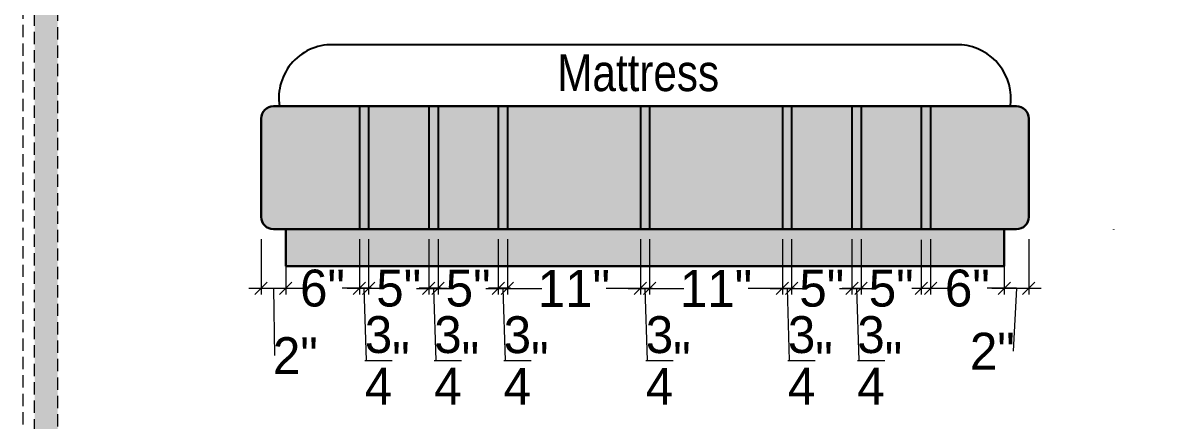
# Model space of a CAD drawing. Header units: millimetres. Extents: x 56222 to 3066687, y -650199 to -121287.
# Drawn here: x 133799.5 to 133893.1, y -183976.5 to -183944.2 of the extents above; entities that cross this region are included whole.
import ezdxf
from ezdxf import colors
from ezdxf.entities.mleader import LeaderData, LeaderLine
from ezdxf.math import Vec2, Vec3

# ---------------------------------------------------------------- set-up
doc = ezdxf.new("R2010")
doc.units = ezdxf.units.MM
doc.header["$MEASUREMENT"] = 0
doc.header["$PDMODE"] = 35
doc.linetypes.add('DASHED', pattern=[0.75, 0.5, -0.25])
doc.linetypes.add('DASHEDX2', pattern=[1.5, 1, -0.5])
doc.layers.get('Defpoints').update_dxf_attribs({"color": 220})
doc.layers.add('AR HATCH-7', color=7, linetype='Continuous')
for name, color, linetype, lineweight in [('Dimension', 10, 'DASHEDX2', 20), ('FUR1', 22, 'Continuous', 0), ('FURNITURE', 32, 'Continuous', 9), ('furniture dimensions', 1, 'DASHED', 0), ('Text', 7, 'Continuous', 15), ('wall', 7, 'Continuous', 30)]:
    doc.layers.add(name, color=color, linetype=linetype, lineweight=lineweight)
doc.styles.add('century g', font='GOTHIC.TTF')
doc.styles.add('style4', font='ARIALN.TTF')
doc.dimstyles.new('Archana', dxfattribs={"dimtxt": 2, "dimasz": 0.75, "dimexe": 0.5, "dimexo": 0.5, "dimgap": 0, "dimtad": 0, "dimzin": 0, "dimdsep": 46, "dimlunit": 4, "dimtxsty": 'century g', "dimblk": 'OBLIQUE', "dimcen": 0, "dimdle": 1, "dimclrd": 256, "dimclre": 256, "dimclrt": 256, "dimadec": 0, "dimazin": 0, "dimtfac": 1, "dimtofl": 0, "dimtmove": 1, "dimatfit": 3, "dimfxl": 1, "dimfxlon": 1, "dimtolj": 1, "dimtzin": 0, "dimlwd": -1, "dimlwe": -1, "dimarcsym": 0})

# ---------------------------------------------------------------- blocks, each defined once
blk = doc.blocks.new('_Oblique')
at = {"layer": 'wall', "color": 0, "lineweight": -2}
blk.add_line((-0.5, -0.5), (0.5, 0.5), dxfattribs=at)
blk = doc.blocks.new('*D258')
at = {"layer": 'Defpoints', "color": 0, "linetype": 'Continuous', "lineweight": 30, "transparency": 16777216}
for p in [(133818.87, -183959.928, 0.01), (133820.87, -183960.928, 0.01), (133820.87, -183965.736)]:
    blk.add_point(p, dxfattribs=at)
at = {"layer": 'furniture dimensions', "color": 5, "linetype": 'ByBlock', "transparency": 16777216}
blk.add_line((133818.87, -183961.736), (133818.87, -183966.236), dxfattribs=at)
at = {"layer": 'furniture dimensions', "color": 5, "linetype": 'Continuous', "transparency": 16777216}
for p, q in [((133820.87, -183961.736), (133820.87, -183966.236)), ((133817.87, -183965.736), (133821.87, -183965.736)), ((133819.87, -183965.736), (133819.968, -183971.21))]:
    blk.add_line(p, q, dxfattribs=at)
at = {"layer": 'furniture dimensions', "color": 5, "linetype": 'Continuous', "transparency": 16777216, "rotation": 180}
blk.add_blockref('_Oblique', (133818.87, -183965.736), dxfattribs=at)
at = {"layer": 'furniture dimensions', "color": 5, "linetype": 'Continuous', "transparency": 16777216}
blk.add_blockref('_Oblique', (133820.87, -183965.736), dxfattribs=at)
at = {"layer": 'furniture dimensions', "linetype": 'Continuous', "lineweight": 0, "transparency": 16777216, "insert": (133821.66, -183971.21), "char_height": 3, "attachment_point": 5, "style": 'century g'}
blk.add_mtext('\\A1;2"', dxfattribs=at)
blk = doc.blocks.new('*D334')
at = {"layer": 'Defpoints', "color": 0, "linetype": 'Continuous', "lineweight": 30, "transparency": 16777216}
for p in [(133826.87, -183960.921, -0.01), (133827.62, -183960.921, -0.01), (133827.62, -183965.736)]:
    blk.add_point(p, dxfattribs=at)
at = {"layer": 'furniture dimensions', "color": 5, "linetype": 'ByBlock', "transparency": 16777216}
blk.add_line((133826.87, -183961.736), (133826.87, -183966.236), dxfattribs=at)
at = {"layer": 'furniture dimensions', "color": 5, "linetype": 'Continuous', "transparency": 16777216}
for p, q in [((133827.62, -183961.736), (133827.62, -183966.236)), ((133825.87, -183965.736), (133828.62, -183965.736)), ((133827.245, -183965.736), (133827.429, -183971.597))]:
    blk.add_line(p, q, dxfattribs=at)
at = {"layer": 'furniture dimensions', "color": 5, "linetype": 'Continuous', "transparency": 16777216, "rotation": 180}
blk.add_blockref('_Oblique', (133826.87, -183965.736), dxfattribs=at)
at = {"layer": 'furniture dimensions', "color": 5, "linetype": 'Continuous', "transparency": 16777216}
blk.add_blockref('_Oblique', (133827.62, -183965.736), dxfattribs=at)
at = {"layer": 'furniture dimensions', "linetype": 'Continuous', "lineweight": 0, "transparency": 16777216, "insert": (133829.141, -183971.597), "char_height": 3, "attachment_point": 5, "style": 'century g'}
blk.add_mtext('\\A1;{\\H1x;\\S3/4;}"', dxfattribs=at)
blk = doc.blocks.new('*D335')
at = {"layer": 'Defpoints', "color": 0, "linetype": 'Continuous', "lineweight": 30, "transparency": 16777216}
for p in [(133827.62, -183960.921, -0.01), (133832.523, -183960.925, -0.884), (133832.523, -183965.736)]:
    blk.add_point(p, dxfattribs=at)
at = {"layer": 'furniture dimensions', "color": 5, "linetype": 'ByBlock', "transparency": 16777216}
blk.add_line((133827.62, -183961.736), (133827.62, -183966.236), dxfattribs=at)
at = {"layer": 'furniture dimensions', "color": 5, "linetype": 'Continuous', "transparency": 16777216}
for p, q in [((133832.523, -183961.797), (133832.523, -183966.236)), ((133826.62, -183965.736), (133828.402, -183965.736)), ((133833.523, -183965.736), (133831.741, -183965.736))]:
    blk.add_line(p, q, dxfattribs=at)
at = {"layer": 'furniture dimensions', "color": 5, "linetype": 'Continuous', "transparency": 16777216, "rotation": 180}
blk.add_blockref('_Oblique', (133827.62, -183965.736), dxfattribs=at)
at = {"layer": 'furniture dimensions', "color": 5, "linetype": 'Continuous', "transparency": 16777216}
blk.add_blockref('_Oblique', (133832.523, -183965.736), dxfattribs=at)
at = {"layer": 'furniture dimensions', "linetype": 'Continuous', "lineweight": 0, "transparency": 16777216, "insert": (133830.072, -183965.736), "char_height": 3, "attachment_point": 5, "style": 'century g'}
blk.add_mtext('\\A1;5"', dxfattribs=at)
blk = doc.blocks.new('*D336')
at = {"layer": 'Defpoints', "color": 0, "linetype": 'Continuous', "lineweight": 30, "transparency": 16777216}
for p in [(133832.523, -183960.925, -0.01), (133833.273, -183960.925, -0.01), (133833.273, -183965.74)]:
    blk.add_point(p, dxfattribs=at)
at = {"layer": 'furniture dimensions', "color": 5, "linetype": 'ByBlock', "transparency": 16777216}
blk.add_line((133832.523, -183961.74), (133832.523, -183966.24), dxfattribs=at)
at = {"layer": 'furniture dimensions', "color": 5, "linetype": 'Continuous', "transparency": 16777216}
for p, q in [((133833.273, -183961.74), (133833.273, -183966.24)), ((133831.523, -183965.74), (133834.273, -183965.74)), ((133832.898, -183965.74), (133833.082, -183971.601))]:
    blk.add_line(p, q, dxfattribs=at)
at = {"layer": 'furniture dimensions', "color": 5, "linetype": 'Continuous', "transparency": 16777216, "rotation": 180}
blk.add_blockref('_Oblique', (133832.523, -183965.74), dxfattribs=at)
at = {"layer": 'furniture dimensions', "color": 5, "linetype": 'Continuous', "transparency": 16777216}
blk.add_blockref('_Oblique', (133833.273, -183965.74), dxfattribs=at)
at = {"layer": 'furniture dimensions', "linetype": 'Continuous', "lineweight": 0, "transparency": 16777216, "insert": (133834.794, -183971.601), "char_height": 3, "attachment_point": 5, "style": 'century g'}
blk.add_mtext('\\A1;{\\H1x;\\S3/4;}"', dxfattribs=at)
blk = doc.blocks.new('*D337')
at = {"layer": 'Defpoints', "color": 0, "linetype": 'Continuous', "lineweight": 30, "transparency": 16777216}
for p in [(133838.177, -183960.932, -0.01), (133838.927, -183960.932, -0.01), (133838.927, -183965.747)]:
    blk.add_point(p, dxfattribs=at)
at = {"layer": 'furniture dimensions', "color": 5, "linetype": 'ByBlock', "transparency": 16777216}
blk.add_line((133838.177, -183961.747), (133838.177, -183966.247), dxfattribs=at)
at = {"layer": 'furniture dimensions', "color": 5, "linetype": 'Continuous', "transparency": 16777216}
for p, q in [((133838.927, -183961.747), (133838.927, -183966.247)), ((133837.177, -183965.747), (133839.927, -183965.747)), ((133838.552, -183965.747), (133838.735, -183971.608))]:
    blk.add_line(p, q, dxfattribs=at)
at = {"layer": 'furniture dimensions', "color": 5, "linetype": 'Continuous', "transparency": 16777216, "rotation": 180}
blk.add_blockref('_Oblique', (133838.177, -183965.747), dxfattribs=at)
at = {"layer": 'furniture dimensions', "color": 5, "linetype": 'Continuous', "transparency": 16777216}
blk.add_blockref('_Oblique', (133838.927, -183965.747), dxfattribs=at)
at = {"layer": 'furniture dimensions', "linetype": 'Continuous', "lineweight": 0, "transparency": 16777216, "insert": (133840.447, -183971.608), "char_height": 3, "attachment_point": 5, "style": 'century g'}
blk.add_mtext('\\A1;{\\H1x;\\S3/4;}"', dxfattribs=at)
blk = doc.blocks.new('*D338')
at = {"layer": 'Defpoints', "color": 0, "linetype": 'Continuous', "lineweight": 30, "transparency": 16777216}
for p in [(133849.745, -183960.928, -0.01), (133850.495, -183960.928, -0.01), (133850.495, -183965.743)]:
    blk.add_point(p, dxfattribs=at)
at = {"layer": 'furniture dimensions', "color": 5, "linetype": 'ByBlock', "transparency": 16777216}
blk.add_line((133849.745, -183961.743), (133849.745, -183966.243), dxfattribs=at)
at = {"layer": 'furniture dimensions', "color": 5, "linetype": 'Continuous', "transparency": 16777216}
for p, q in [((133850.495, -183961.743), (133850.495, -183966.243)), ((133848.745, -183965.743), (133851.495, -183965.743)), ((133850.12, -183965.743), (133850.304, -183971.604))]:
    blk.add_line(p, q, dxfattribs=at)
at = {"layer": 'furniture dimensions', "color": 5, "linetype": 'Continuous', "transparency": 16777216, "rotation": 180}
blk.add_blockref('_Oblique', (133849.745, -183965.743), dxfattribs=at)
at = {"layer": 'furniture dimensions', "color": 5, "linetype": 'Continuous', "transparency": 16777216}
blk.add_blockref('_Oblique', (133850.495, -183965.743), dxfattribs=at)
at = {"layer": 'furniture dimensions', "linetype": 'Continuous', "lineweight": 0, "transparency": 16777216, "insert": (133852.016, -183971.604), "char_height": 3, "attachment_point": 5, "style": 'century g'}
blk.add_mtext('\\A1;{\\H1x;\\S3/4;}"', dxfattribs=at)
blk = doc.blocks.new('*D339')
at = {"layer": 'Defpoints', "color": 0, "linetype": 'Continuous', "lineweight": 30, "transparency": 16777216}
for p in [(133861.314, -183960.924, -0.01), (133862.064, -183960.924, -0.01), (133862.064, -183965.738)]:
    blk.add_point(p, dxfattribs=at)
at = {"layer": 'furniture dimensions', "color": 5, "linetype": 'ByBlock', "transparency": 16777216}
blk.add_line((133861.314, -183961.738), (133861.314, -183966.238), dxfattribs=at)
at = {"layer": 'furniture dimensions', "color": 5, "linetype": 'Continuous', "transparency": 16777216}
for p, q in [((133862.064, -183961.738), (133862.064, -183966.238)), ((133860.314, -183965.738), (133863.064, -183965.738)), ((133861.689, -183965.738), (133861.872, -183971.599))]:
    blk.add_line(p, q, dxfattribs=at)
at = {"layer": 'furniture dimensions', "color": 5, "linetype": 'Continuous', "transparency": 16777216, "rotation": 180}
blk.add_blockref('_Oblique', (133861.314, -183965.738), dxfattribs=at)
at = {"layer": 'furniture dimensions', "color": 5, "linetype": 'Continuous', "transparency": 16777216}
blk.add_blockref('_Oblique', (133862.064, -183965.738), dxfattribs=at)
at = {"layer": 'furniture dimensions', "linetype": 'Continuous', "lineweight": 0, "transparency": 16777216, "insert": (133863.584, -183971.599), "char_height": 3, "attachment_point": 5, "style": 'century g'}
blk.add_mtext('\\A1;{\\H1x;\\S3/4;}"', dxfattribs=at)
blk = doc.blocks.new('*D340')
at = {"layer": 'Defpoints', "color": 0, "linetype": 'Continuous', "lineweight": 30, "transparency": 16777216}
for p in [(133866.967, -183960.925, -0.01), (133867.717, -183960.925, -0.01), (133867.717, -183965.74)]:
    blk.add_point(p, dxfattribs=at)
at = {"layer": 'furniture dimensions', "color": 5, "linetype": 'ByBlock', "transparency": 16777216}
blk.add_line((133866.967, -183961.74), (133866.967, -183966.24), dxfattribs=at)
at = {"layer": 'furniture dimensions', "color": 5, "linetype": 'Continuous', "transparency": 16777216}
for p, q in [((133867.717, -183961.74), (133867.717, -183966.24)), ((133865.967, -183965.74), (133868.717, -183965.74)), ((133867.342, -183965.74), (133867.525, -183971.601))]:
    blk.add_line(p, q, dxfattribs=at)
at = {"layer": 'furniture dimensions', "color": 5, "linetype": 'Continuous', "transparency": 16777216, "rotation": 180}
blk.add_blockref('_Oblique', (133866.967, -183965.74), dxfattribs=at)
at = {"layer": 'furniture dimensions', "color": 5, "linetype": 'Continuous', "transparency": 16777216}
blk.add_blockref('_Oblique', (133867.717, -183965.74), dxfattribs=at)
at = {"layer": 'furniture dimensions', "linetype": 'Continuous', "lineweight": 0, "transparency": 16777216, "insert": (133869.238, -183971.601), "char_height": 3, "attachment_point": 5, "style": 'century g'}
blk.add_mtext('\\A1;{\\H1x;\\S3/4;}"', dxfattribs=at)
blk = doc.blocks.new('*D341')
at = {"layer": 'Defpoints', "color": 0, "linetype": 'Continuous', "lineweight": 30, "transparency": 16777216}
for p in [(133833.273, -183960.919, -0.01), (133838.177, -183960.923, -0.884), (133838.177, -183965.733)]:
    blk.add_point(p, dxfattribs=at)
at = {"layer": 'furniture dimensions', "color": 5, "linetype": 'ByBlock', "transparency": 16777216}
blk.add_line((133833.273, -183961.733), (133833.273, -183966.233), dxfattribs=at)
at = {"layer": 'furniture dimensions', "color": 5, "linetype": 'Continuous', "transparency": 16777216}
for p, q in [((133838.177, -183961.795), (133838.177, -183966.233)), ((133832.273, -183965.733), (133834.056, -183965.733)), ((133839.177, -183965.733), (133837.394, -183965.733))]:
    blk.add_line(p, q, dxfattribs=at)
at = {"layer": 'furniture dimensions', "color": 5, "linetype": 'Continuous', "transparency": 16777216, "rotation": 180}
blk.add_blockref('_Oblique', (133833.273, -183965.733), dxfattribs=at)
at = {"layer": 'furniture dimensions', "color": 5, "linetype": 'Continuous', "transparency": 16777216}
blk.add_blockref('_Oblique', (133838.177, -183965.733), dxfattribs=at)
at = {"layer": 'furniture dimensions', "linetype": 'Continuous', "lineweight": 0, "transparency": 16777216, "insert": (133835.725, -183965.733), "char_height": 3, "attachment_point": 5, "style": 'century g'}
blk.add_mtext('\\A1;5"', dxfattribs=at)
blk = doc.blocks.new('*D342')
at = {"layer": 'Defpoints', "color": 0, "linetype": 'Continuous', "lineweight": 30, "transparency": 16777216}
for p in [(133838.927, -183960.928, -0.01), (133849.745, -183960.928, 1.721), (133849.745, -183965.743)]:
    blk.add_point(p, dxfattribs=at)
at = {"layer": 'furniture dimensions', "color": 5, "linetype": 'ByBlock', "transparency": 16777216}
blk.add_line((133838.927, -183961.743), (133838.927, -183966.243), dxfattribs=at)
at = {"layer": 'furniture dimensions', "color": 5, "linetype": 'Continuous', "transparency": 16777216}
for p, q in [((133849.745, -183961.962), (133849.745, -183966.243)), ((133837.927, -183965.743), (133841.721, -183965.743)), ((133850.745, -183965.743), (133846.95, -183965.743))]:
    blk.add_line(p, q, dxfattribs=at)
at = {"layer": 'furniture dimensions', "color": 5, "linetype": 'Continuous', "transparency": 16777216, "rotation": 180}
blk.add_blockref('_Oblique', (133838.927, -183965.743), dxfattribs=at)
at = {"layer": 'furniture dimensions', "color": 5, "linetype": 'Continuous', "transparency": 16777216}
blk.add_blockref('_Oblique', (133849.745, -183965.743), dxfattribs=at)
at = {"layer": 'furniture dimensions', "linetype": 'Continuous', "lineweight": 0, "transparency": 16777216, "insert": (133844.336, -183965.743), "char_height": 3, "attachment_point": 5, "style": 'century g'}
blk.add_mtext('\\A1;11"', dxfattribs=at)
blk = doc.blocks.new('*D343')
at = {"layer": 'Defpoints', "color": 0, "linetype": 'Continuous', "lineweight": 30, "transparency": 16777216}
for p in [(133850.495, -183960.928, 1.721), (133861.314, -183960.928, -0.01), (133850.495, -183965.743)]:
    blk.add_point(p, dxfattribs=at)
at = {"layer": 'furniture dimensions', "color": 5, "linetype": 'Continuous', "transparency": 16777216}
for p, q in [((133850.495, -183961.962), (133850.495, -183966.243)), ((133849.495, -183965.743), (133853.29, -183965.743)), ((133862.314, -183965.743), (133858.519, -183965.743))]:
    blk.add_line(p, q, dxfattribs=at)
at = {"layer": 'furniture dimensions', "color": 5, "linetype": 'ByBlock', "transparency": 16777216}
blk.add_line((133861.314, -183961.743), (133861.314, -183966.243), dxfattribs=at)
at = {"layer": 'furniture dimensions', "color": 5, "linetype": 'Continuous', "transparency": 16777216, "rotation": 180}
blk.add_blockref('_Oblique', (133850.495, -183965.743), dxfattribs=at)
at = {"layer": 'furniture dimensions', "color": 5, "linetype": 'Continuous', "transparency": 16777216}
blk.add_blockref('_Oblique', (133861.314, -183965.743), dxfattribs=at)
at = {"layer": 'furniture dimensions', "linetype": 'Continuous', "lineweight": 0, "transparency": 16777216, "insert": (133855.904, -183965.743), "char_height": 3, "attachment_point": 5, "style": 'century g'}
blk.add_mtext('\\A1;11"', dxfattribs=at)
blk = doc.blocks.new('*D344')
at = {"layer": 'Defpoints', "color": 0, "linetype": 'Continuous', "lineweight": 30, "transparency": 16777216}
for p in [(133862.064, -183960.932, -0.01), (133866.967, -183960.937, -0.884), (133866.967, -183965.747)]:
    blk.add_point(p, dxfattribs=at)
at = {"layer": 'furniture dimensions', "color": 5, "linetype": 'ByBlock', "transparency": 16777216}
blk.add_line((133862.064, -183961.747), (133862.064, -183966.247), dxfattribs=at)
at = {"layer": 'furniture dimensions', "color": 5, "linetype": 'Continuous', "transparency": 16777216}
for p, q in [((133866.967, -183961.808), (133866.967, -183966.247)), ((133861.064, -183965.747), (133862.846, -183965.747)), ((133867.967, -183965.747), (133866.184, -183965.747))]:
    blk.add_line(p, q, dxfattribs=at)
at = {"layer": 'furniture dimensions', "color": 5, "linetype": 'Continuous', "transparency": 16777216, "rotation": 180}
blk.add_blockref('_Oblique', (133862.064, -183965.747), dxfattribs=at)
at = {"layer": 'furniture dimensions', "color": 5, "linetype": 'Continuous', "transparency": 16777216}
blk.add_blockref('_Oblique', (133866.967, -183965.747), dxfattribs=at)
at = {"layer": 'furniture dimensions', "linetype": 'Continuous', "lineweight": 0, "transparency": 16777216, "insert": (133864.515, -183965.747), "char_height": 3, "attachment_point": 5, "style": 'century g'}
blk.add_mtext('\\A1;5"', dxfattribs=at)
blk = doc.blocks.new('*D345')
at = {"layer": 'Defpoints', "color": 0, "linetype": 'Continuous', "lineweight": 30, "transparency": 16777216}
for p in [(133867.717, -183960.925, -0.01), (133872.62, -183960.929, -0.884), (133872.62, -183965.74)]:
    blk.add_point(p, dxfattribs=at)
at = {"layer": 'furniture dimensions', "color": 5, "linetype": 'ByBlock', "transparency": 16777216}
blk.add_line((133867.717, -183961.74), (133867.717, -183966.24), dxfattribs=at)
at = {"layer": 'furniture dimensions', "color": 5, "linetype": 'Continuous', "transparency": 16777216}
for p, q in [((133872.62, -183961.801), (133872.62, -183966.24)), ((133866.717, -183965.74), (133868.499, -183965.74)), ((133873.62, -183965.74), (133871.838, -183965.74))]:
    blk.add_line(p, q, dxfattribs=at)
at = {"layer": 'furniture dimensions', "color": 5, "linetype": 'Continuous', "transparency": 16777216, "rotation": 180}
blk.add_blockref('_Oblique', (133867.717, -183965.74), dxfattribs=at)
at = {"layer": 'furniture dimensions', "color": 5, "linetype": 'Continuous', "transparency": 16777216}
blk.add_blockref('_Oblique', (133872.62, -183965.74), dxfattribs=at)
at = {"layer": 'furniture dimensions', "linetype": 'Continuous', "lineweight": 0, "transparency": 16777216, "insert": (133870.168, -183965.74), "char_height": 3, "attachment_point": 5, "style": 'century g'}
blk.add_mtext('\\A1;5"', dxfattribs=at)
blk = doc.blocks.new('*D346')
at = {"layer": 'Defpoints', "color": 0, "linetype": 'Continuous', "lineweight": 30, "transparency": 16777216}
for p in [(133873.37, -183960.921, -0.01), (133879.37, -183960.925), (133879.37, -183965.736)]:
    blk.add_point(p, dxfattribs=at)
at = {"layer": 'furniture dimensions', "color": 5, "linetype": 'ByBlock', "transparency": 16777216}
blk.add_line((133873.37, -183961.736), (133873.37, -183966.236), dxfattribs=at)
at = {"layer": 'furniture dimensions', "color": 5, "linetype": 'Continuous', "transparency": 16777216}
for p, q in [((133879.37, -183961.736), (133879.37, -183966.236)), ((133872.37, -183965.736), (133874.757, -183965.736)), ((133880.37, -183965.736), (133877.983, -183965.736))]:
    blk.add_line(p, q, dxfattribs=at)
at = {"layer": 'furniture dimensions', "color": 5, "linetype": 'Continuous', "transparency": 16777216, "rotation": 180}
blk.add_blockref('_Oblique', (133873.37, -183965.736), dxfattribs=at)
at = {"layer": 'furniture dimensions', "color": 5, "linetype": 'Continuous', "transparency": 16777216}
blk.add_blockref('_Oblique', (133879.37, -183965.736), dxfattribs=at)
at = {"layer": 'furniture dimensions', "linetype": 'Continuous', "lineweight": 0, "transparency": 16777216, "insert": (133876.37, -183965.736), "char_height": 3, "attachment_point": 5, "style": 'century g'}
blk.add_mtext('\\A1;6"', dxfattribs=at)
blk = doc.blocks.new('*D347')
at = {"layer": 'Defpoints', "color": 0, "linetype": 'Continuous', "lineweight": 30, "transparency": 16777216}
for p in [(133881.37, -183957.6), (133879.37, -183960.925), (133881.37, -183965.736)]:
    blk.add_point(p, dxfattribs=at)
at = {"layer": 'furniture dimensions', "color": 5, "linetype": 'ByBlock', "transparency": 16777216}
blk.add_line((133879.37, -183961.736), (133879.37, -183966.236), dxfattribs=at)
at = {"layer": 'furniture dimensions', "color": 5, "linetype": 'Continuous', "transparency": 16777216}
for p, q in [((133881.37, -183961.736), (133881.37, -183966.236)), ((133878.37, -183965.736), (133882.37, -183965.736)), ((133880.37, -183965.736), (133880.095, -183970.849))]:
    blk.add_line(p, q, dxfattribs=at)
at = {"layer": 'furniture dimensions', "color": 5, "linetype": 'Continuous', "transparency": 16777216, "rotation": 180}
blk.add_blockref('_Oblique', (133879.37, -183965.736), dxfattribs=at)
at = {"layer": 'furniture dimensions', "color": 5, "linetype": 'Continuous', "transparency": 16777216}
blk.add_blockref('_Oblique', (133881.37, -183965.736), dxfattribs=at)
at = {"layer": 'furniture dimensions', "linetype": 'Continuous', "lineweight": 0, "transparency": 16777216, "insert": (133878.403, -183970.849), "char_height": 3, "attachment_point": 5, "style": 'century g'}
blk.add_mtext('\\A1;2"', dxfattribs=at)
blk = doc.blocks.new('*D348')
at = {"layer": 'Defpoints', "color": 0, "linetype": 'Continuous', "lineweight": 30, "transparency": 16777216}
for p in [(133820.87, -183963.928), (133826.87, -183963.986), (133826.87, -183965.736)]:
    blk.add_point(p, dxfattribs=at)
at = {"layer": 'furniture dimensions', "color": 5, "linetype": 'ByBlock', "transparency": 16777216}
blk.add_line((133820.87, -183964.428), (133820.87, -183966.236), dxfattribs=at)
at = {"layer": 'furniture dimensions', "color": 5, "linetype": 'Continuous', "transparency": 16777216}
for p, q in [((133826.87, -183964.486), (133826.87, -183966.236)), ((133819.87, -183965.736), (133822.257, -183965.736)), ((133827.87, -183965.736), (133825.483, -183965.736))]:
    blk.add_line(p, q, dxfattribs=at)
at = {"layer": 'furniture dimensions', "color": 5, "linetype": 'Continuous', "transparency": 16777216, "rotation": 180}
blk.add_blockref('_Oblique', (133820.87, -183965.736), dxfattribs=at)
at = {"layer": 'furniture dimensions', "color": 5, "linetype": 'Continuous', "transparency": 16777216}
blk.add_blockref('_Oblique', (133826.87, -183965.736), dxfattribs=at)
at = {"layer": 'furniture dimensions', "linetype": 'Continuous', "lineweight": 0, "transparency": 16777216, "insert": (133823.87, -183965.736), "char_height": 3, "attachment_point": 5, "style": 'century g'}
blk.add_mtext('\\A1;6"', dxfattribs=at)

msp = doc.modelspace()

# ---------------------------------------------------------------- hatches: boundary and pattern name
at = {"layer": 'AR HATCH-7', "lineweight": 30, "true_color": 0xd29380, "transparency": 33554687}
h = msp.add_hatch(color=33, dxfattribs=at)
h.dxf.hatch_style = 1
h.paths.add_polyline_path([(133861.314, -183950.928), (133850.495, -183950.928), (133850.495, -183960.928), (133861.314, -183960.928)])
h.paths.add_polyline_path([(133866.967, -183950.928), (133862.064, -183950.928), (133862.064, -183960.928), (133866.967, -183960.928)])
h.paths.add_polyline_path([(133872.62, -183950.928), (133867.717, -183950.928), (133867.717, -183960.928), (133872.62, -183960.928)])
h.paths.add_polyline_path([(133881.37, -183951.928, 0.414214), (133880.37, -183950.928), (133873.37, -183950.928), (133873.37, -183960.928), (133880.37, -183960.928, 0.414214), (133881.37, -183959.928)])
h.paths.add_polyline_path([(133849.745, -183950.928), (133838.927, -183950.928), (133838.927, -183960.928), (133849.745, -183960.928)])
h.paths.add_polyline_path([(133838.177, -183950.928), (133833.273, -183950.928), (133833.273, -183960.928), (133838.177, -183960.928)])
h.paths.add_polyline_path([(133832.523, -183950.928), (133827.62, -183950.928), (133827.62, -183960.928), (133832.523, -183960.928)])
h.paths.add_polyline_path([(133826.87, -183950.928), (133819.87, -183950.928, 0.414214), (133818.87, -183951.928), (133818.87, -183959.928, 0.414214), (133819.87, -183960.928), (133826.87, -183960.928)])
at = {"layer": 'AR HATCH-7', "lineweight": 30, "true_color": 0xdec05f, "transparency": 33554687}
h = msp.add_hatch(color=53, dxfattribs=at)
h.dxf.hatch_style = 1
h.paths.add_polyline_path([(133826.87, -183950.921), (133827.62, -183950.921), (133827.62, -183960.921), (133826.87, -183960.921)])
h = msp.add_hatch(color=53, dxfattribs=at)
h.dxf.hatch_style = 1
h.paths.add_polyline_path([(133832.523, -183950.925), (133833.273, -183950.925), (133833.273, -183960.925), (133832.523, -183960.925)])
h = msp.add_hatch(color=53, dxfattribs=at)
h.dxf.hatch_style = 1
h.paths.add_polyline_path([(133838.177, -183950.933), (133838.927, -183950.933), (133838.927, -183960.932), (133838.177, -183960.932)])
h = msp.add_hatch(color=53, dxfattribs=at)
h.dxf.hatch_style = 1
h.paths.add_polyline_path([(133850.495, -183950.934), (133849.745, -183950.934), (133849.745, -183960.934), (133850.495, -183960.934)])
h = msp.add_hatch(color=53, dxfattribs=at)
h.dxf.hatch_style = 1
h.paths.add_polyline_path([(133862.064, -183950.933), (133861.314, -183950.933), (133861.314, -183960.932), (133862.064, -183960.932)])
h = msp.add_hatch(color=53, dxfattribs=at)
h.dxf.hatch_style = 1
h.paths.add_polyline_path([(133867.717, -183950.925), (133866.967, -183950.925), (133866.967, -183960.925), (133867.717, -183960.925)])
h = msp.add_hatch(color=53, dxfattribs=at)
h.dxf.hatch_style = 1
h.paths.add_polyline_path([(133873.37, -183950.921), (133872.62, -183950.921), (133872.62, -183960.921), (133873.37, -183960.921)])
at = {"layer": 'AR HATCH-7', "lineweight": 30, "true_color": 0xc08768, "transparency": 33554653}
h = msp.add_hatch(color=23, dxfattribs=at)
h.dxf.hatch_style = 1
h.paths.add_polyline_path([(133879.37, -183960.928), (133820.87, -183960.928), (133820.87, -183963.928), (133879.37, -183963.928)])
at = {"layer": 'Dimension', "true_color": 0xd39e00}
h = msp.add_hatch(color=42, dxfattribs=at)
h.paths.add_polyline_path([(133800.428, -183882.832), (133800.428, -184071.87), (134068.996, -184071.87), (134068.996, -183882.832)])
h.paths.add_polyline_path([(133802.313, -183884.716), (134067.111, -183884.716), (134067.111, -184069.985), (133802.313, -184069.985)], flags=16)

# ---------------------------------------------------------------- linework, layer by layer
at = {"layer": 'Dimension', "color": 42, "true_color": 0xd39e00, "elevation": 0.119}
for points in [[(133799.486, -183881.889), (134069.938, -183881.889), (134069.938, -184072.812), (133799.486, -184072.812)], [(133800.428, -183882.832), (134068.996, -183882.832), (134068.996, -184071.87), (133800.428, -184071.87)], [(133802.313, -183884.716), (134067.111, -183884.716), (134067.111, -184069.985), (133802.313, -184069.985)]]:
    msp.add_lwpolyline(points, close=True, dxfattribs=at)
at = {"layer": 'FURNITURE', "lineweight": 25}
for p, q in [((133826.87, -183950.921, 0.018), (133826.87, -183960.921, -0.01)), ((133827.62, -183950.921, 0.018), (133827.62, -183960.921, -0.01)), ((133832.523, -183950.925, -0.857), (133832.523, -183960.925, -0.884)), ((133833.273, -183950.925, -0.857), (133833.273, -183960.925, -0.884)), ((133838.177, -183950.933, -1.731), (133838.177, -183960.932, -1.759)), ((133838.927, -183950.933, -1.731), (133838.927, -183960.932, -1.759)), ((133849.745, -183950.928), (133849.745, -183960.928, -0.028)), ((133850.495, -183950.928), (133850.495, -183960.928, -0.028)), ((133861.314, -183950.933, -1.731), (133861.314, -183960.932, -1.759)), ((133862.064, -183950.933, -1.731), (133862.064, -183960.932, -1.759)), ((133866.967, -183950.925, -0.857), (133866.967, -183960.925, -0.884)), ((133867.717, -183950.925, -0.857), (133867.717, -183960.925, -0.884)), ((133872.62, -183950.921, 0.018), (133872.62, -183960.921, -0.01)), ((133873.37, -183950.921, 0.018), (133873.37, -183960.921, -0.01)), ((133820.562, -183960.928, -0.405), (133820.562, -183960.974, -0.405)), ((133872.777, -183960.928, 0.403), (133872.777, -183960.941, 0.403)), ((133888.277, -183960.928, 0.403), (133888.277, -183960.941, 0.403))]:
    msp.add_line(p, q, dxfattribs=at)
msp.add_lwpolyline([(133879.87, -183950.928, 0.432636), (133875.909, -183945.931), (133824.947, -183945.926, 0.483294), (133820.37, -183950.928)], format="xyb", dxfattribs=at)
at = {"layer": 'FURNITURE', "lineweight": 30}
msp.add_lwpolyline([(133819.87, -183960.928), (133880.37, -183960.928, 0.414214), (133881.37, -183959.928), (133881.37, -183951.928, 0.414214), (133880.37, -183950.928), (133819.87, -183950.928, 0.414214), (133818.87, -183951.928), (133818.87, -183959.928, 0.414214)], format="xyb", close=True, dxfattribs=at)
msp.add_lwpolyline([(133820.87, -183963.928), (133879.37, -183963.928), (133879.37, -183960.928), (133820.87, -183960.928)], close=True, dxfattribs=at)

# ---------------------------------------------------------------- texts
at = {"layer": 'FUR1', "color": 1, "insert": (133849.568, -183948.214, 0.418), "char_height": 3, "width": 28.45427, "attachment_point": 5, "style": 'style4'}
msp.add_mtext('\\A1;Mattress', dxfattribs=at)

# ---------------------------------------------------------------- dimensions: what is measured, and where the dimension line sits
at = {"layer": 'furniture dimensions', "color": 5, "linetype": 'Continuous', "lineweight": 0}
for base, p1, p2, picture, middle in [((133881.37, -183965.736), (133879.37, -183960.925), (133881.37, -183957.6), '*D347', (133880.095, -183970.849)), ((133820.87, -183965.736, -0.01), (133818.87, -183959.928), (133820.87, -183960.928), '*D258', (133819.968, -183971.21, -0.01)), ((133827.62, -183965.736), (133826.87, -183960.921, -0.01), (133827.62, -183960.921, -0.01), '*D334', (133827.429, -183971.597)), ((133833.273, -183965.74, -0.874), (133832.523, -183960.925, -0.884), (133833.273, -183960.925, -0.884), '*D336', (133833.082, -183971.601, -0.874)), ((133838.927, -183965.747, -1.749), (133838.177, -183960.932, -1.759), (133838.927, -183960.932, -1.759), '*D337', (133838.735, -183971.608, -1.749)), ((133850.495, -183965.743, -0.018), (133849.745, -183960.928, -0.028), (133850.495, -183960.928, -0.028), '*D338', (133850.304, -183971.604, -0.018)), ((133862.064, -183965.738, -1.748), (133861.314, -183960.924, -1.759), (133862.064, -183960.924, -1.759), '*D339', (133861.872, -183971.599, -1.748)), ((133867.717, -183965.74, -0.874), (133866.967, -183960.925, -0.884), (133867.717, -183960.925, -0.884), '*D340', (133867.525, -183971.601, -0.874))]:
    dim = msp.add_linear_dim(base=base, p1=p1, p2=p2, dimstyle='Archana', override={"dimtxt": 3, "dimasz": 1, "dimclrd": 5, "dimclre": 5, "dimfxl": 4}, dxfattribs=at)
    dim.commit()
    dim.dimension.update_dxf_attribs({"geometry": picture, "text_midpoint": middle, "dimtype": 160})
for base, p1, p2, override, picture, middle in [((133832.523, -183965.736), (133827.62, -183960.921, -0.01), (133832.523, -183960.925, -0.884), {"dimtxt": 3, "dimasz": 1, "dimclrd": 5, "dimclre": 5, "dimfxl": 4}, '*D335', (133830.072, -183965.736)), ((133838.177, -183965.733, -0.874), (133833.273, -183960.919, -0.884), (133838.177, -183960.923, -1.759), {"dimtxt": 3, "dimasz": 1, "dimclrd": 5, "dimclre": 5, "dimfxl": 4}, '*D341', (133835.725, -183965.733, -0.874)), ((133849.745, -183965.743, -1.749), (133838.927, -183960.928, -1.759), (133849.745, -183960.928, -0.028), {"dimtxt": 3, "dimasz": 1, "dimdec": 0, "dimclrd": 5, "dimclre": 5, "dimfxl": 4}, '*D342', (133844.336, -183965.743, -1.749)), ((133866.967, -183965.747, -1.749), (133862.064, -183960.932, -1.759), (133866.967, -183960.937, -2.633), {"dimtxt": 3, "dimasz": 1, "dimclrd": 5, "dimclre": 5, "dimfxl": 4}, '*D344', (133864.515, -183965.747, -1.749)), ((133872.62, -183965.74, -0.874), (133867.717, -183960.925, -0.884), (133872.62, -183960.929, -1.759), {"dimtxt": 3, "dimasz": 1, "dimclrd": 5, "dimclre": 5, "dimfxl": 4}, '*D345', (133870.168, -183965.74, -0.874)), ((133879.37, -183965.736), (133873.37, -183960.921, -0.01), (133879.37, -183960.925), {"dimtxt": 3, "dimasz": 1, "dimclrd": 5, "dimclre": 5, "dimfxl": 4}, '*D346', (133876.37, -183965.736)), ((133826.87, -183965.736), (133820.87, -183963.928), (133826.87, -183963.986), {"dimtxt": 3, "dimasz": 1, "dimclrd": 5, "dimclre": 5, "dimfxl": 4}, '*D348', (133823.87, -183965.736))]:
    dim = msp.add_linear_dim(base=base, p1=p1, p2=p2, dimstyle='Archana', override=override, dxfattribs=at)
    dim.commit()
    dim.dimension.update_dxf_attribs({"geometry": picture, "text_midpoint": middle})
dim = msp.add_linear_dim(base=(133850.495, -183965.743, -1.749), p1=(133861.314, -183960.928, -1.759), p2=(133850.495, -183960.928, -0.028), angle=180, dimstyle='Archana', override={"dimtxt": 3, "dimasz": 1, "dimdec": 0, "dimclrd": 5, "dimclre": 5, "dimfxl": 4}, dxfattribs=at)
dim.commit()
dim.dimension.update_dxf_attribs({"geometry": '*D343', "text_midpoint": (133855.904, -183965.743, -1.749)})

# ---------------------------------------------------------------- leaders
at = {"layer": 'Text', "color": 1, "lineweight": 0, "ltscale": 20}
ml = msp.add_multileader_mtext('Standard', dxfattribs=at)
ml.set_content('0.5 inch Brass patti', color=1, style='style4')
ml.set_leader_properties()
ml.build(insert=Vec2(0, 0))
ml.multileader.update_dxf_attribs({"dogleg_length": 2.025, "arrow_head_size": 2})
ctx = ml.context
ctx.base_point, ctx.char_height, ctx.arrow_head_size, ctx.landing_gap_size, ctx.plane_origin = Vec3(133884.161, -183928.282), 3, 2, 0.4, Vec3(133819.78, -183928.282)
notes = []
notes.append((ctx, [(0, (1, 1, 0), (133882.136, -183928.282), (1, 0), 2.025, [(0, [(133868.07, -183928.282)], 0, [])])]))
ctx.mtext.insert = Vec3(133884.561, -183926.365)
for ctx, leaders in notes:
    for number, flags, end, landing, length, lines in leaders:
        leader = LeaderData()
        leader.index, (leader.has_last_leader_line, leader.has_dogleg_vector, leader.attachment_direction) = number, flags
        leader.last_leader_point, leader.dogleg_vector, leader.dogleg_length = Vec3(end), Vec3(landing), length
        for number, points, colour, breaks in lines:
            line = LeaderLine()
            line.index, line.vertices, line.color, line.breaks = number, Vec3.list(points), colors.encode_raw_color(colour), breaks
            leader.lines.append(line)
        ctx.leaders.append(leader)

doc.saveas('drawing.dxf')
